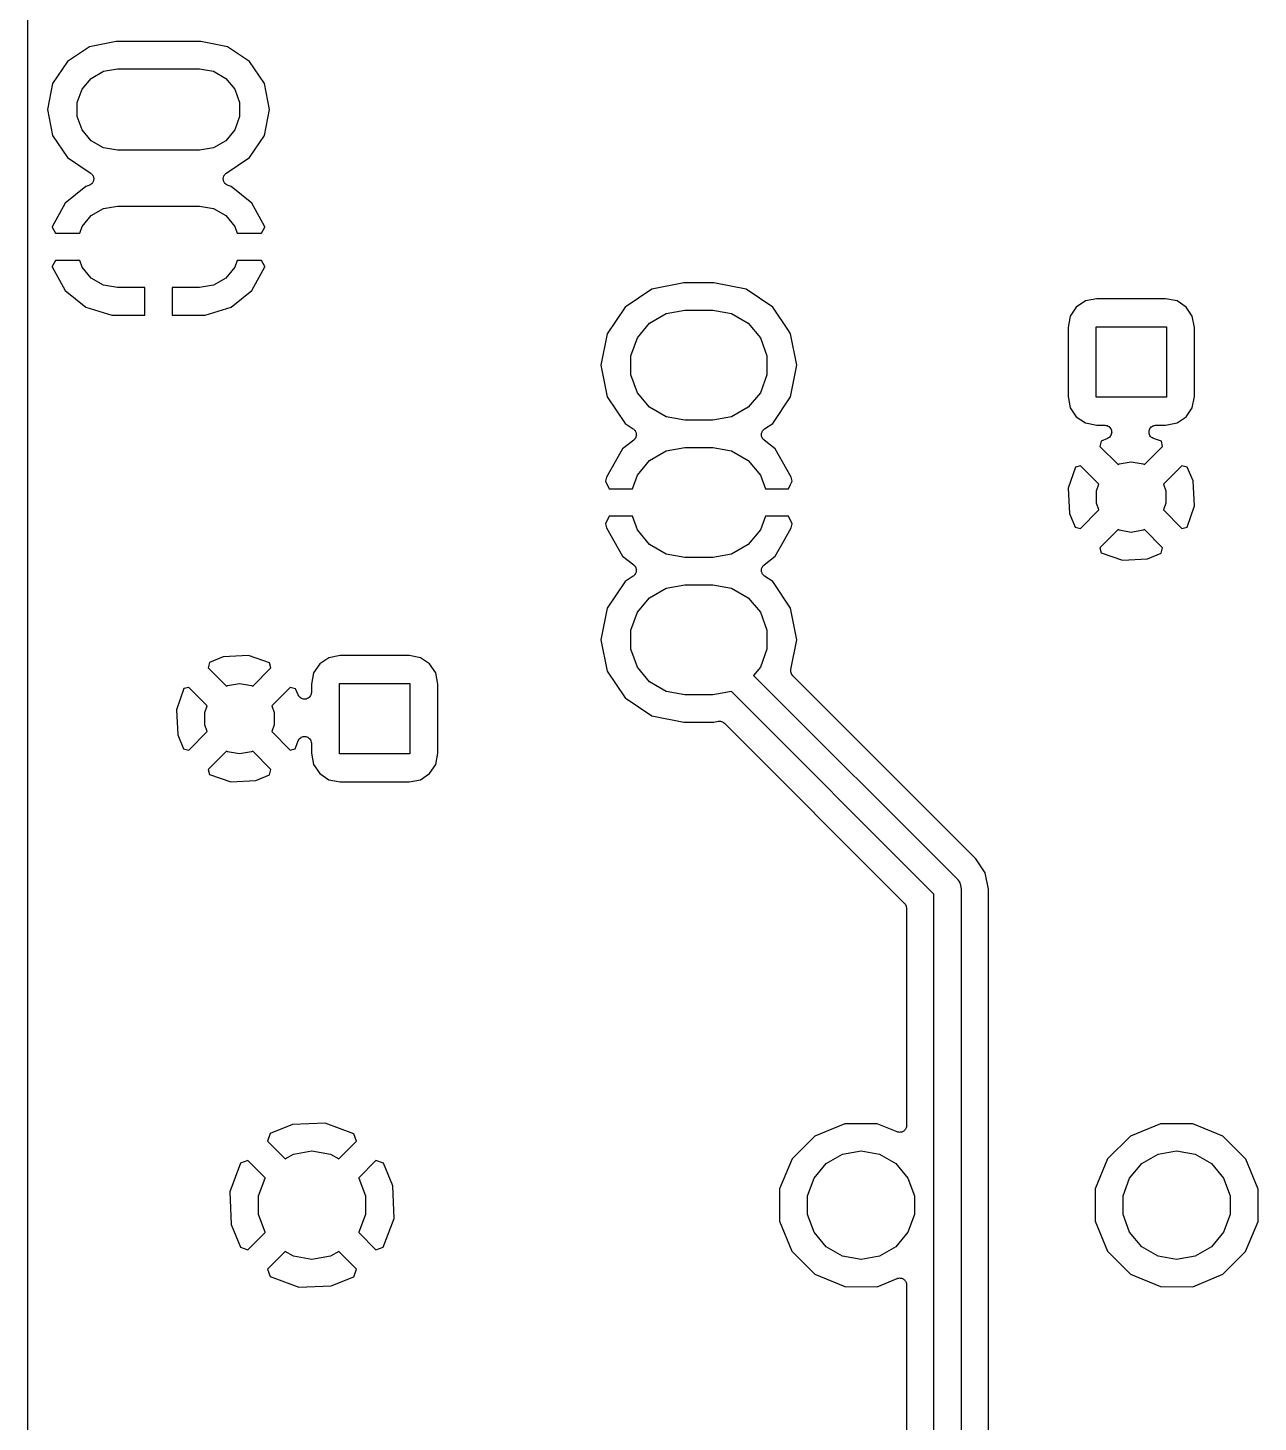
# Model space of a CAD drawing. Extents: x 150.6 to 199.4, y -149.4 to -50.6.
# Drawn here: x 150.58 to 173.35, y -99.01 to -73.22 of the extents above; entities that cross this region are included whole.
import ezdxf

# ---------------------------------------------------------------- set-up
doc = ezdxf.new("R2010")
doc.units = 0
doc.header["$MEASUREMENT"] = 0
doc.layers.add('BLACK', color=7, linetype='CONTINUOUS')

msp = doc.modelspace()

# ---------------------------------------------------------------- linework, layer by layer
at = {"layer": 'Black'}
for p, q in [((150.583, -146.296), (150.583, -53.7032)), ((152.216, -73.4689), (151.722, -73.5672)), ((153.784, -73.4689), (152.216, -73.4689)), ((154.278, -73.5672), (153.784, -73.4689)), ((151.722, -73.5672), (151.314, -73.84)), ((154.686, -73.84), (154.278, -73.5672)), ((151.314, -73.84), (151.041, -74.2483)), ((151.756, -74.1531), (151.982, -74.0223)), ((151.982, -74.0223), (152.24, -73.9769)), ((152.24, -73.9769), (153.76, -73.9769)), ((153.76, -73.9769), (154.018, -74.0223)), ((154.018, -74.0223), (154.244, -74.1531)), ((154.959, -74.2483), (154.686, -73.84)), ((151.041, -74.2483), (150.945, -74.73)), ((151.588, -74.3534), (151.756, -74.1531)), ((154.244, -74.1531), (154.412, -74.3534)), ((155.055, -74.73), (154.959, -74.2483)), ((151.498, -74.5992), (151.588, -74.3534)), ((154.412, -74.3534), (154.502, -74.5992)), ((150.945, -74.73), (151.041, -75.2117)), ((151.498, -74.8608), (151.498, -74.5992)), ((154.502, -74.5992), (154.502, -74.8608)), ((154.959, -75.2117), (155.055, -74.73)), ((151.588, -75.1066), (151.498, -74.8608)), ((154.502, -74.8608), (154.412, -75.1066)), ((151.041, -75.2117), (151.314, -75.62)), ((151.756, -75.3069), (151.588, -75.1066)), ((151.982, -75.4377), (151.756, -75.3069)), ((154.244, -75.3069), (154.018, -75.4377)), ((154.412, -75.1066), (154.244, -75.3069)), ((154.686, -75.62), (154.959, -75.2117)), ((152.24, -75.4831), (151.982, -75.4377)), ((153.76, -75.4831), (152.24, -75.4831)), ((154.018, -75.4377), (153.76, -75.4831)), ((151.314, -75.62), (151.737, -75.9028)), ((154.263, -75.9028), (154.686, -75.62)), ((151.737, -75.9028), (151.741, -75.9044)), ((151.741, -75.9044), (151.751, -75.9134)), ((151.751, -75.9134), (151.763, -75.9209)), ((151.763, -75.9209), (151.768, -75.9278)), ((151.768, -75.9278), (151.774, -75.9335)), ((151.775, -76.0894), (151.771, -76.0967)), ((151.774, -75.9335), (151.781, -75.9454)), ((151.781, -76.0832), (151.775, -76.0894)), ((151.781, -75.9454), (151.789, -75.9564)), ((151.787, -76.0707), (151.781, -76.0832)), ((151.794, -76.059), (151.787, -76.0707)), ((151.789, -75.9564), (151.791, -75.9646)), ((151.791, -75.9646), (151.796, -75.9722)), ((151.795, -76.0506), (151.794, -76.059)), ((151.799, -76.0427), (151.795, -76.0506)), ((151.796, -75.9722), (151.798, -75.9856)), ((151.798, -75.9856), (151.801, -75.9987)), ((151.8, -76.0291), (151.799, -76.0427)), ((151.802, -76.0158), (151.8, -76.0291)), ((151.801, -75.9987), (151.801, -76.0073)), ((151.801, -76.0073), (151.802, -76.0158)), ((154.198, -76.0158), (154.199, -76.0073)), ((154.2, -76.0291), (154.198, -76.0158)), ((154.199, -75.9987), (154.202, -75.9856)), ((154.199, -76.0073), (154.199, -75.9987)), ((154.201, -76.0427), (154.2, -76.0291)), ((154.205, -76.0506), (154.201, -76.0427)), ((154.202, -75.9856), (154.204, -75.9722)), ((154.204, -75.9722), (154.209, -75.9646)), ((154.206, -76.059), (154.205, -76.0506)), ((154.213, -76.0707), (154.206, -76.059)), ((154.209, -75.9646), (154.211, -75.9564)), ((154.211, -75.9564), (154.219, -75.9454)), ((154.219, -76.0832), (154.213, -76.0707)), ((154.219, -75.9454), (154.226, -75.9335)), ((154.225, -76.0894), (154.219, -76.0832)), ((154.229, -76.0967), (154.225, -76.0894)), ((154.226, -75.9335), (154.232, -75.9278)), ((154.232, -75.9278), (154.237, -75.9209)), ((154.237, -75.9209), (154.249, -75.9134)), ((154.249, -75.9134), (154.259, -75.9044)), ((154.259, -75.9044), (154.263, -75.9028)), ((151.657, -76.1508), (151.274, -76.4611)), ((151.711, -76.1348), (151.657, -76.1508)), ((151.724, -76.1287), (151.711, -76.1348)), ((151.736, -76.1244), (151.724, -76.1287)), ((151.743, -76.119), (151.736, -76.1244)), ((151.751, -76.1151), (151.743, -76.119)), ((151.76, -76.1053), (151.751, -76.1151)), ((151.771, -76.0967), (151.76, -76.1053)), ((154.24, -76.1053), (154.229, -76.0967)), ((154.249, -76.1151), (154.24, -76.1053)), ((154.257, -76.119), (154.249, -76.1151)), ((154.264, -76.1244), (154.257, -76.119)), ((154.276, -76.1287), (154.264, -76.1244)), ((154.289, -76.1348), (154.276, -76.1287)), ((154.343, -76.1508), (154.289, -76.1348)), ((154.726, -76.4611), (154.343, -76.1508)), ((151.274, -76.4611), (151.035, -76.8998)), ((151.756, -76.6931), (151.982, -76.5623)), ((151.982, -76.5623), (152.24, -76.5169)), ((152.24, -76.5169), (153.76, -76.5169)), ((153.76, -76.5169), (154.018, -76.5623)), ((154.018, -76.5623), (154.244, -76.6931)), ((154.965, -76.8998), (154.726, -76.4611)), ((151.588, -76.8934), (151.756, -76.6931)), ((154.244, -76.6931), (154.412, -76.8934)), ((151.035, -76.8998), (151.034, -76.9065)), ((151.034, -76.9065), (151.097, -77.016)), ((151.097, -77.016), (151.543, -77.016)), ((151.543, -77.016), (151.588, -76.8934)), ((154.412, -76.8934), (154.457, -77.016)), ((154.457, -77.016), (154.903, -77.016)), ((154.903, -77.016), (154.966, -76.9065)), ((154.966, -76.9065), (154.965, -76.8998)), ((151.097, -77.524), (151.034, -77.6335)), ((151.034, -77.6335), (151.035, -77.6402)), ((151.035, -77.6402), (151.274, -78.0789)), ((151.543, -77.524), (151.097, -77.524)), ((151.588, -77.6466), (151.543, -77.524)), ((154.457, -77.524), (154.412, -77.6466)), ((154.903, -77.524), (154.457, -77.524)), ((154.726, -78.0789), (154.965, -77.6402)), ((154.966, -77.6335), (154.903, -77.524)), ((154.965, -77.6402), (154.966, -77.6335)), ((151.756, -77.8469), (151.588, -77.6466)), ((151.982, -77.9777), (151.756, -77.8469)), ((154.244, -77.8469), (154.018, -77.9777)), ((154.412, -77.6466), (154.244, -77.8469)), ((151.274, -78.0789), (151.657, -78.3892)), ((152.24, -78.0231), (151.982, -77.9777)), ((152.746, -78.0231), (152.24, -78.0231)), ((152.746, -78.5311), (152.746, -78.0231)), ((153.76, -78.0231), (153.254, -78.0231)), ((153.254, -78.0231), (153.254, -78.5311)), ((154.018, -77.9777), (153.76, -78.0231)), ((154.343, -78.3892), (154.726, -78.0789)), ((162.126, -78.0543), (161.633, -78.3841)), ((162.721, -77.936), (162.126, -78.0543)), ((163.279, -77.936), (162.721, -77.936)), ((163.874, -78.0543), (163.279, -77.936)), ((164.367, -78.3841), (163.874, -78.0543)), ((151.657, -78.3892), (152.137, -78.5311)), ((153.863, -78.5311), (154.343, -78.3892)), ((161.633, -78.3841), (161.303, -78.8777)), ((164.659, -78.8206), (164.367, -78.3841)), ((169.984, -78.3838), (169.871, -78.5518)), ((170.152, -78.2715), (169.984, -78.3838)), ((170.363, -78.2296), (170.152, -78.2715)), ((171.637, -78.2296), (170.363, -78.2296)), ((171.848, -78.2715), (171.637, -78.2296)), ((172.016, -78.3838), (171.848, -78.2715)), ((172.129, -78.5518), (172.016, -78.3838)), ((152.137, -78.5311), (152.746, -78.5311)), ((153.254, -78.5311), (153.863, -78.5311)), ((162.088, -78.6817), (162.394, -78.5053)), ((162.394, -78.5053), (162.741, -78.444)), ((162.741, -78.444), (163.259, -78.444)), ((163.259, -78.444), (163.606, -78.5053)), ((163.606, -78.5053), (163.912, -78.6817)), ((169.871, -78.5518), (169.83, -78.7625)), ((172.17, -78.7625), (172.129, -78.5518)), ((161.303, -78.8777), (161.187, -79.46)), ((161.861, -78.952), (162.088, -78.6817)), ((163.912, -78.6817), (164.139, -78.952)), ((164.697, -78.8777), (164.659, -78.8206)), ((164.659, -78.8206), (164.659, -78.8206)), ((164.813, -79.46), (164.697, -78.8777)), ((169.83, -78.7625), (169.83, -80.0375)), ((170.35, -80.05), (170.35, -78.75)), ((170.35, -78.75), (171.65, -78.75)), ((171.65, -78.75), (171.65, -80.05)), ((172.17, -80.0375), (172.17, -78.7625)), ((161.741, -79.2836), (161.861, -78.952)), ((164.139, -78.952), (164.259, -79.2836)), ((161.741, -79.6364), (161.741, -79.2836)), ((164.259, -79.2836), (164.259, -79.6364)), ((161.187, -79.46), (161.303, -80.0423)), ((161.861, -79.968), (161.741, -79.6364)), ((164.259, -79.6364), (164.139, -79.968)), ((164.697, -80.0423), (164.813, -79.46)), ((161.303, -80.0423), (161.633, -80.5359)), ((162.088, -80.2383), (161.861, -79.968)), ((164.139, -79.968), (163.912, -80.2383)), ((164.367, -80.5359), (164.697, -80.0423)), ((169.83, -80.0375), (169.871, -80.2482)), ((171.65, -80.05), (170.35, -80.05)), ((172.129, -80.2482), (172.17, -80.0375)), ((162.394, -80.4147), (162.088, -80.2383)), ((162.741, -80.476), (162.394, -80.4147)), ((163.259, -80.476), (162.741, -80.476)), ((163.606, -80.4147), (163.259, -80.476)), ((163.912, -80.2383), (163.606, -80.4147)), ((169.871, -80.2482), (169.984, -80.4162)), ((169.984, -80.4162), (170.152, -80.5285)), ((171.848, -80.5285), (172.016, -80.4162)), ((172.016, -80.4162), (172.129, -80.2482)), ((161.633, -80.5359), (161.786, -80.6385)), ((161.786, -80.6385), (161.793, -80.6447)), ((161.793, -80.6447), (161.801, -80.6495)), ((161.801, -80.6495), (161.809, -80.6598)), ((161.809, -80.6598), (161.818, -80.669)), ((161.818, -80.669), (161.822, -80.677)), ((161.822, -80.677), (161.828, -80.6841)), ((161.828, -80.6841), (161.832, -80.6967)), ((161.832, -80.6967), (161.838, -80.7085)), ((161.838, -80.7085), (161.839, -80.7175)), ((161.839, -80.7175), (161.841, -80.7261)), ((161.841, -80.7261), (161.841, -80.7392)), ((164.159, -80.7261), (164.161, -80.7175)), ((164.159, -80.7392), (164.159, -80.7261)), ((164.161, -80.7175), (164.162, -80.7085)), ((164.162, -80.7085), (164.168, -80.6967)), ((164.168, -80.6967), (164.172, -80.6841)), ((164.172, -80.6841), (164.178, -80.677)), ((164.178, -80.677), (164.182, -80.669)), ((164.182, -80.669), (164.191, -80.6598)), ((164.191, -80.6598), (164.199, -80.6495)), ((164.199, -80.6495), (164.207, -80.6447)), ((164.207, -80.6447), (164.214, -80.6385)), ((164.214, -80.6385), (164.367, -80.5359)), ((170.152, -80.5285), (170.363, -80.5704)), ((170.363, -80.5704), (170.512, -80.5704)), ((170.512, -80.5704), (170.531, -80.5738)), ((170.531, -80.5738), (170.551, -80.5763)), ((170.551, -80.5763), (170.553, -80.5776)), ((170.553, -80.5776), (170.556, -80.5781)), ((170.556, -80.5781), (170.573, -80.5878)), ((170.573, -80.5878), (170.59, -80.5967)), ((170.59, -80.5967), (170.592, -80.5987)), ((170.592, -80.5987), (170.594, -80.6002)), ((170.594, -80.6002), (170.606, -80.615)), ((170.606, -80.615), (170.619, -80.6292)), ((170.619, -80.6292), (170.621, -80.6318)), ((170.621, -80.6318), (170.622, -80.6339)), ((170.622, -80.6339), (170.629, -80.6521)), ((170.629, -80.6521), (170.636, -80.67)), ((170.637, -80.7195), (170.631, -80.7377)), ((170.636, -80.67), (170.636, -80.6727)), ((170.636, -80.6727), (170.637, -80.6754)), ((170.637, -80.6754), (170.637, -80.6947)), ((170.637, -80.6947), (170.638, -80.714)), ((170.638, -80.714), (170.637, -80.7167)), ((170.637, -80.7167), (170.637, -80.7195)), ((171.329, -80.6754), (171.336, -80.6555)), ((171.329, -80.6763), (171.329, -80.6754)), ((171.329, -80.6772), (171.329, -80.6763)), ((171.329, -80.6983), (171.329, -80.6772)), ((171.329, -80.7195), (171.329, -80.6983)), ((171.329, -80.7204), (171.329, -80.7195)), ((171.329, -80.7213), (171.329, -80.7204)), ((171.337, -80.7411), (171.329, -80.7213)), ((171.336, -80.6555), (171.343, -80.6355)), ((171.343, -80.6355), (171.344, -80.6348)), ((171.344, -80.6339), (171.358, -80.6177)), ((171.344, -80.6348), (171.344, -80.6339)), ((171.358, -80.6177), (171.371, -80.6013)), ((171.371, -80.6013), (171.372, -80.6009)), ((171.372, -80.6002), (171.391, -80.5896)), ((171.372, -80.6009), (171.372, -80.6002)), ((171.391, -80.5896), (171.409, -80.5787)), ((171.409, -80.5787), (171.41, -80.5786)), ((171.41, -80.5786), (171.411, -80.5781)), ((171.411, -80.5781), (171.432, -80.5744)), ((171.432, -80.5744), (171.452, -80.5705)), ((171.452, -80.5705), (171.453, -80.5706)), ((171.453, -80.5706), (171.454, -80.5704)), ((171.454, -80.5704), (171.637, -80.5704)), ((171.637, -80.5704), (171.848, -80.5285)), ((161.794, -80.8439), (161.587, -81.0066)), ((161.8, -80.8372), (161.794, -80.8439)), ((161.808, -80.8319), (161.8, -80.8372)), ((161.815, -80.8209), (161.808, -80.8319)), ((161.824, -80.8111), (161.815, -80.8209)), ((161.827, -80.8027), (161.824, -80.8111)), ((161.832, -80.7952), (161.827, -80.8027)), ((161.835, -80.7824), (161.832, -80.7952)), ((161.84, -80.7701), (161.835, -80.7824)), ((161.843, -80.7524), (161.84, -80.7611)), ((161.84, -80.7611), (161.84, -80.7701)), ((161.841, -80.7392), (161.843, -80.7524)), ((162.394, -81.0453), (162.741, -80.984)), ((162.741, -80.984), (163.259, -80.984)), ((163.259, -80.984), (163.606, -81.0453)), ((164.157, -80.7524), (164.159, -80.7392)), ((164.16, -80.7611), (164.157, -80.7524)), ((164.16, -80.7701), (164.16, -80.7611)), ((164.165, -80.7824), (164.16, -80.7701)), ((164.168, -80.7952), (164.165, -80.7824)), ((164.173, -80.8027), (164.168, -80.7952)), ((164.176, -80.8111), (164.173, -80.8027)), ((164.185, -80.8209), (164.176, -80.8111)), ((164.192, -80.8319), (164.185, -80.8209)), ((164.2, -80.8372), (164.192, -80.8319)), ((164.206, -80.8439), (164.2, -80.8372)), ((164.413, -81.0066), (164.206, -80.8439)), ((170.445, -80.863), (170.421, -80.9616)), ((170.421, -80.9616), (170.757, -81.2981)), ((170.561, -80.8148), (170.445, -80.863)), ((170.577, -80.8044), (170.561, -80.8148)), ((170.594, -80.7947), (170.577, -80.8044)), ((170.596, -80.7926), (170.594, -80.7947)), ((170.598, -80.7911), (170.596, -80.7926)), ((170.61, -80.7757), (170.598, -80.7911)), ((170.622, -80.7609), (170.61, -80.7757)), ((170.623, -80.7583), (170.622, -80.7609)), ((170.625, -80.7561), (170.623, -80.7583)), ((170.631, -80.7377), (170.625, -80.7561)), ((171.243, -81.2981), (171.579, -80.9616)), ((171.344, -80.7609), (171.337, -80.7411)), ((171.345, -80.7616), (171.344, -80.7609)), ((171.345, -80.7625), (171.345, -80.7616)), ((171.359, -80.7785), (171.345, -80.7625)), ((171.372, -80.7947), (171.359, -80.7785)), ((171.373, -80.7952), (171.372, -80.7947)), ((171.374, -80.7959), (171.373, -80.7952)), ((171.392, -80.8062), (171.374, -80.7959)), ((171.411, -80.8168), (171.392, -80.8062)), ((171.412, -80.8169), (171.411, -80.8168)), ((171.412, -80.8174), (171.412, -80.8169)), ((171.557, -80.8676), (171.412, -80.8174)), ((171.579, -80.9616), (171.557, -80.8676)), ((161.587, -81.0066), (161.291, -81.5326)), ((161.861, -81.492), (162.088, -81.2217)), ((162.088, -81.2217), (162.394, -81.0453)), ((163.606, -81.0453), (163.912, -81.2217)), ((163.912, -81.2217), (164.139, -81.492)), ((164.709, -81.5326), (164.413, -81.0066)), ((170.777, -81.2869), (171, -81.2475)), ((171, -81.2475), (171.223, -81.2869)), ((161.769, -81.746), (161.861, -81.492)), ((164.139, -81.492), (164.231, -81.746)), ((169.968, -81.3435), (169.831, -81.737)), ((170.062, -81.3208), (169.968, -81.3435)), ((170.403, -81.662), (170.062, -81.3208)), ((170.757, -81.2981), (170.777, -81.2869)), ((171.223, -81.2869), (171.243, -81.2981)), ((171.938, -81.3208), (171.597, -81.662)), ((172.037, -81.3446), (171.938, -81.3208)), ((172.143, -81.5993), (172.037, -81.3446)), ((161.291, -81.5326), (161.274, -81.6038)), ((161.274, -81.6038), (161.34, -81.746)), ((161.34, -81.746), (161.769, -81.746)), ((164.231, -81.746), (164.66, -81.746)), ((164.66, -81.746), (164.697, -81.6655)), ((164.697, -81.6655), (164.726, -81.6038)), ((164.697, -81.6655), (164.697, -81.6655)), ((164.726, -81.6038), (164.709, -81.5326)), ((169.831, -81.737), (169.857, -82.2007)), ((170.357, -81.7867), (170.403, -81.662)), ((171.597, -81.662), (171.643, -81.7867)), ((172.169, -82.063), (172.143, -81.5993)), ((170.357, -82.0133), (170.357, -81.7867)), ((170.403, -82.138), (170.357, -82.0133)), ((171.643, -82.0133), (171.597, -82.138)), ((171.643, -81.7867), (171.643, -82.0133)), ((161.34, -82.254), (161.274, -82.3962)), ((161.769, -82.254), (161.34, -82.254)), ((161.861, -82.508), (161.769, -82.254)), ((164.231, -82.254), (164.139, -82.508)), ((164.66, -82.254), (164.231, -82.254)), ((164.726, -82.3962), (164.66, -82.254)), ((169.857, -82.2007), (169.963, -82.4554)), ((170.062, -82.4792), (170.403, -82.138)), ((171.597, -82.138), (171.938, -82.4792)), ((172.032, -82.4565), (172.169, -82.063)), ((161.274, -82.3962), (161.291, -82.4674)), ((161.291, -82.4674), (161.587, -82.9934)), ((162.088, -82.7783), (161.861, -82.508)), ((164.139, -82.508), (163.912, -82.7783)), ((164.557, -82.7368), (164.709, -82.4674)), ((164.709, -82.4674), (164.726, -82.3962)), ((169.963, -82.4554), (170.062, -82.4792)), ((170.757, -82.5019), (170.421, -82.8384)), ((170.777, -82.5131), (170.757, -82.5019)), ((171, -82.5525), (170.777, -82.5131)), ((171.223, -82.5131), (171, -82.5525)), ((171.243, -82.5019), (171.223, -82.5131)), ((171.579, -82.8384), (171.243, -82.5019)), ((171.938, -82.4792), (172.032, -82.4565)), ((162.394, -82.9547), (162.088, -82.7783)), ((163.912, -82.7783), (163.606, -82.9547)), ((164.413, -82.9934), (164.557, -82.7368)), ((161.587, -82.9934), (161.794, -83.1561)), ((162.741, -83.016), (162.394, -82.9547)), ((163.259, -83.016), (162.741, -83.016)), ((163.606, -82.9547), (163.259, -83.016)), ((164.206, -83.1561), (164.413, -82.9934)), ((170.421, -82.8384), (170.443, -82.9324)), ((170.443, -82.9324), (170.837, -83.0694)), ((170.837, -83.0694), (171.301, -83.0425)), ((171.301, -83.0425), (171.555, -82.937)), ((171.555, -82.937), (171.579, -82.8384)), ((161.794, -83.1561), (161.8, -83.1628)), ((161.8, -83.1628), (161.808, -83.1681)), ((161.808, -83.1681), (161.815, -83.1791)), ((161.815, -83.1791), (161.824, -83.1889)), ((161.828, -83.3159), (161.822, -83.323)), ((161.824, -83.1889), (161.827, -83.1973)), ((161.827, -83.1973), (161.832, -83.2048)), ((161.832, -83.3033), (161.828, -83.3159)), ((161.832, -83.2048), (161.835, -83.2176)), ((161.838, -83.2915), (161.832, -83.3033)), ((161.835, -83.2176), (161.84, -83.2299)), ((161.839, -83.2825), (161.838, -83.2915)), ((161.841, -83.2739), (161.839, -83.2825)), ((161.84, -83.2299), (161.84, -83.2389)), ((161.84, -83.2389), (161.843, -83.2476)), ((161.843, -83.2476), (161.841, -83.2608)), ((161.841, -83.2608), (161.841, -83.2739)), ((164.157, -83.2476), (164.16, -83.2389)), ((164.159, -83.2608), (164.157, -83.2476)), ((164.159, -83.2739), (164.159, -83.2608)), ((164.161, -83.2825), (164.159, -83.2739)), ((164.16, -83.2299), (164.165, -83.2176)), ((164.16, -83.2389), (164.16, -83.2299)), ((164.162, -83.2915), (164.161, -83.2825)), ((164.168, -83.3033), (164.162, -83.2915)), ((164.165, -83.2176), (164.168, -83.2048)), ((164.168, -83.2048), (164.173, -83.1973)), ((164.172, -83.3159), (164.168, -83.3033)), ((164.178, -83.323), (164.172, -83.3159)), ((164.173, -83.1973), (164.176, -83.1889)), ((164.176, -83.1889), (164.185, -83.1791)), ((164.185, -83.1791), (164.192, -83.1681)), ((164.192, -83.1681), (164.2, -83.1628)), ((164.2, -83.1628), (164.206, -83.1561)), ((161.633, -83.4641), (161.303, -83.9577)), ((161.786, -83.3615), (161.633, -83.4641)), ((161.793, -83.3553), (161.786, -83.3615)), ((161.801, -83.3505), (161.793, -83.3553)), ((161.809, -83.3402), (161.801, -83.3505)), ((161.818, -83.331), (161.809, -83.3402)), ((161.822, -83.323), (161.818, -83.331)), ((162.394, -83.5853), (162.741, -83.524)), ((162.741, -83.524), (163.259, -83.524)), ((163.259, -83.524), (163.606, -83.5853)), ((164.182, -83.331), (164.178, -83.323)), ((164.191, -83.3402), (164.182, -83.331)), ((164.199, -83.3505), (164.191, -83.3402)), ((164.207, -83.3553), (164.199, -83.3505)), ((164.214, -83.3615), (164.207, -83.3553)), ((164.367, -83.4641), (164.214, -83.3615)), ((164.697, -83.9577), (164.367, -83.4641)), ((161.861, -84.032), (162.088, -83.7617)), ((162.088, -83.7617), (162.394, -83.5853)), ((163.606, -83.5853), (163.912, -83.7617)), ((163.912, -83.7617), (164.139, -84.032)), ((161.303, -83.9577), (161.187, -84.54)), ((161.741, -84.3636), (161.861, -84.032)), ((164.139, -84.032), (164.259, -84.3636)), ((164.813, -84.54), (164.697, -83.9577)), ((161.187, -84.54), (161.303, -85.1223)), ((161.741, -84.7164), (161.741, -84.3636)), ((164.259, -84.3636), (164.259, -84.7164)), ((164.703, -85.0914), (164.813, -84.54)), ((154.199, -84.8575), (153.945, -84.963)), ((154.663, -84.8306), (154.199, -84.8575)), ((155.057, -84.9676), (154.663, -84.8306)), ((156.363, -84.8296), (156.152, -84.8715)), ((157.637, -84.8296), (156.363, -84.8296)), ((157.848, -84.8715), (157.637, -84.8296)), ((161.861, -85.048), (161.741, -84.7164)), ((164.259, -84.7164), (164.139, -85.048)), ((153.945, -84.963), (153.921, -85.0616)), ((153.921, -85.0616), (154.257, -85.3981)), ((154.743, -85.3981), (155.079, -85.0616)), ((155.079, -85.0616), (155.057, -84.9676)), ((155.984, -84.9838), (155.871, -85.1518)), ((156.152, -84.8715), (155.984, -84.9838)), ((158.016, -84.9838), (157.848, -84.8715)), ((158.129, -85.1518), (158.016, -84.9838)), ((162.088, -85.3183), (161.861, -85.048)), ((164.139, -85.048), (164.012, -85.1987)), ((164.701, -85.1272), (164.703, -85.1093)), ((164.703, -85.1093), (164.703, -85.0914)), ((154.277, -85.3869), (154.5, -85.3475)), ((154.5, -85.3475), (154.723, -85.3869)), ((155.871, -85.1518), (155.83, -85.3625)), ((155.83, -85.3625), (155.83, -85.5124)), ((156.35, -86.65), (156.35, -85.35)), ((156.35, -85.35), (157.65, -85.35)), ((157.65, -85.35), (157.65, -86.65)), ((158.17, -85.3625), (158.129, -85.1518)), ((158.17, -86.6375), (158.17, -85.3625)), ((161.303, -85.1223), (161.633, -85.6159)), ((162.394, -85.4947), (162.088, -85.3183)), ((164.012, -85.1987), (167.777, -88.9632)), ((164.702, -85.1313), (164.701, -85.1272)), ((164.702, -85.1355), (164.702, -85.1313)), ((164.708, -85.1525), (164.702, -85.1355)), ((164.713, -85.1698), (164.708, -85.1525)), ((164.715, -85.1732), (164.713, -85.1698)), ((164.716, -85.1772), (164.715, -85.1732)), ((164.728, -85.1912), (164.716, -85.1772)), ((164.738, -85.2059), (164.728, -85.1912)), ((168.127, -88.5952), (164.738, -85.2059)), ((153.468, -85.4435), (153.331, -85.837)), ((153.562, -85.4208), (153.468, -85.4435)), ((153.903, -85.762), (153.562, -85.4208)), ((154.257, -85.3981), (154.277, -85.3869)), ((154.723, -85.3869), (154.743, -85.3981)), ((155.438, -85.4208), (155.097, -85.762)), ((155.537, -85.4446), (155.438, -85.4208)), ((155.585, -85.561), (155.537, -85.4446)), ((155.596, -85.5773), (155.585, -85.561)), ((155.605, -85.594), (155.596, -85.5773)), ((155.607, -85.5958), (155.605, -85.594)), ((155.609, -85.5982), (155.607, -85.5958)), ((155.624, -85.6099), (155.609, -85.5982)), ((155.639, -85.6224), (155.624, -85.6099)), ((155.642, -85.6233), (155.639, -85.6224)), ((155.644, -85.625), (155.642, -85.6233)), ((155.662, -85.6308), (155.644, -85.625)), ((155.681, -85.6375), (155.662, -85.6308)), ((155.683, -85.6375), (155.681, -85.6375)), ((155.686, -85.6383), (155.683, -85.6375)), ((155.705, -85.6375), (155.686, -85.6383)), ((155.725, -85.6375), (155.705, -85.6375)), ((155.727, -85.6365), (155.725, -85.6375)), ((155.73, -85.6364), (155.727, -85.6365)), ((155.748, -85.629), (155.73, -85.6364)), ((155.766, -85.6224), (155.748, -85.629)), ((155.768, -85.6206), (155.766, -85.6224)), ((155.771, -85.6195), (155.768, -85.6206)), ((155.785, -85.6064), (155.771, -85.6195)), ((155.8, -85.594), (155.785, -85.6064)), ((155.801, -85.5916), (155.8, -85.594)), ((155.803, -85.5897), (155.801, -85.5916)), ((155.812, -85.5726), (155.803, -85.5897)), ((155.822, -85.5558), (155.812, -85.5726)), ((155.824, -85.5506), (155.822, -85.5531)), ((155.822, -85.5531), (155.822, -85.5558)), ((155.826, -85.5314), (155.824, -85.5506)), ((155.83, -85.5124), (155.826, -85.5314)), ((161.633, -85.6159), (162.126, -85.9457)), ((162.741, -85.556), (162.394, -85.4947)), ((163.259, -85.556), (162.741, -85.556)), ((163.602, -85.4955), (163.259, -85.556)), ((167.35, -89.2436), (163.602, -85.4955)), ((153.331, -85.837), (153.357, -86.3007)), ((153.857, -85.8867), (153.903, -85.762)), ((153.857, -86.1133), (153.857, -85.8867)), ((155.097, -85.762), (155.143, -85.8867)), ((155.143, -85.8867), (155.143, -86.1133)), ((153.903, -86.238), (153.857, -86.1133)), ((155.143, -86.1133), (155.097, -86.238)), ((162.126, -85.9457), (162.721, -86.064)), ((162.721, -86.064), (163.279, -86.064)), ((163.279, -86.064), (163.357, -86.0485)), ((163.357, -86.0485), (163.375, -86.0481)), ((163.375, -86.0481), (163.393, -86.0465)), ((163.393, -86.0465), (163.397, -86.0476)), ((163.397, -86.0476), (163.401, -86.0475)), ((163.401, -86.0475), (163.418, -86.0533)), ((163.418, -86.0533), (163.435, -86.058)), ((163.435, -86.058), (163.439, -86.0604)), ((163.439, -86.0604), (163.443, -86.0617)), ((163.443, -86.0617), (163.457, -86.073)), ((163.457, -86.073), (163.471, -86.0833)), ((163.471, -86.0833), (166.805, -89.4168)), ((153.357, -86.3007), (153.463, -86.5554)), ((153.562, -86.5792), (153.903, -86.238)), ((155.097, -86.238), (155.438, -86.5792)), ((155.583, -86.4107), (155.594, -86.3923)), ((155.583, -86.4116), (155.583, -86.4107)), ((155.594, -86.3923), (155.604, -86.3739)), ((155.604, -86.3739), (155.605, -86.3733)), ((155.605, -86.3725), (155.621, -86.3589)), ((155.605, -86.3733), (155.605, -86.3725)), ((155.621, -86.3589), (155.638, -86.345)), ((155.638, -86.3447), (155.639, -86.3441)), ((155.638, -86.345), (155.638, -86.3447)), ((155.639, -86.3441), (155.659, -86.3369)), ((155.659, -86.3369), (155.679, -86.3294)), ((155.679, -86.3294), (155.68, -86.3293)), ((155.68, -86.3293), (155.681, -86.329)), ((155.681, -86.329), (155.702, -86.329)), ((155.702, -86.329), (155.723, -86.3287)), ((155.723, -86.3287), (155.724, -86.329)), ((155.724, -86.329), (155.725, -86.329)), ((155.725, -86.329), (155.745, -86.3363)), ((155.745, -86.3363), (155.764, -86.3432)), ((155.764, -86.3432), (155.765, -86.3438)), ((155.765, -86.3438), (155.766, -86.3441)), ((155.766, -86.3441), (155.782, -86.3577)), ((155.782, -86.3577), (155.799, -86.3711)), ((155.799, -86.3711), (155.799, -86.3719)), ((155.799, -86.3719), (155.8, -86.3725)), ((155.8, -86.3725), (155.81, -86.3908)), ((155.81, -86.3908), (155.821, -86.409)), ((155.821, -86.409), (155.821, -86.4099)), ((155.821, -86.4099), (155.822, -86.4107)), ((155.822, -86.4107), (155.826, -86.4315)), ((153.463, -86.5554), (153.562, -86.5792)), ((154.257, -86.6019), (153.921, -86.9384)), ((154.277, -86.6131), (154.257, -86.6019)), ((154.5, -86.6525), (154.277, -86.6131)), ((154.723, -86.6131), (154.5, -86.6525)), ((154.743, -86.6019), (154.723, -86.6131)), ((155.079, -86.9384), (154.743, -86.6019)), ((155.438, -86.5792), (155.532, -86.5565)), ((155.532, -86.5565), (155.583, -86.4124)), ((155.583, -86.4124), (155.583, -86.4116)), ((155.826, -86.4315), (155.83, -86.4523)), ((155.83, -86.4523), (155.829, -86.4532)), ((155.829, -86.4532), (155.83, -86.4541)), ((155.83, -86.4541), (155.83, -86.6375)), ((155.83, -86.6375), (155.871, -86.8482)), ((157.65, -86.65), (156.35, -86.65)), ((158.129, -86.8482), (158.17, -86.6375)), ((155.871, -86.8482), (155.984, -87.0162)), ((158.016, -87.0162), (158.129, -86.8482)), ((153.921, -86.9384), (153.943, -87.0324)), ((153.943, -87.0324), (154.337, -87.1694)), ((154.337, -87.1694), (154.801, -87.1425)), ((154.801, -87.1425), (155.055, -87.037)), ((155.055, -87.037), (155.079, -86.9384)), ((155.984, -87.0162), (156.152, -87.1285)), ((156.152, -87.1285), (156.363, -87.1704)), ((156.363, -87.1704), (157.637, -87.1704)), ((157.637, -87.1704), (157.848, -87.1285)), ((157.848, -87.1285), (158.016, -87.0162)), ((168.298, -88.8509), (168.127, -88.5952)), ((167.777, -88.9632), (167.783, -88.9722)), ((167.783, -88.9722), (167.792, -88.9793)), ((167.792, -88.9793), (167.808, -89.0076)), ((168.358, -89.1525), (168.298, -88.8509)), ((167.35, -126.6), (167.35, -89.2436)), ((167.808, -89.0076), (167.827, -89.0343)), ((167.827, -89.0343), (167.829, -89.045)), ((167.829, -89.045), (167.835, -89.0545)), ((167.835, -89.0545), (167.841, -89.0867)), ((167.841, -89.0867), (167.849, -89.1182)), ((167.849, -89.1182), (167.848, -89.1292)), ((167.848, -89.1292), (167.85, -89.14)), ((167.85, -89.14), (167.85, -126.496)), ((168.358, -126.233), (168.358, -89.1525)), ((166.805, -89.4168), (166.808, -89.4214)), ((166.808, -89.4214), (166.812, -89.4249)), ((166.812, -89.4249), (166.821, -89.4393)), ((166.821, -89.4393), (166.83, -89.4529)), ((166.83, -89.4529), (166.832, -89.4583)), ((166.832, -89.4583), (166.834, -89.4631)), ((166.834, -89.4631), (166.837, -89.4795)), ((166.837, -89.4795), (166.842, -89.4955)), ((166.842, -89.4955), (166.841, -89.5011)), ((166.841, -89.5011), (166.842, -89.5066)), ((166.842, -89.5066), (166.842, -93.5271)), ((155.482, -93.5047), (155.066, -93.6771)), ((156.084, -93.4824), (155.482, -93.5047)), ((156.615, -93.6798), (156.084, -93.4824)), ((165.701, -93.4922), (165.147, -93.7213)), ((166.301, -93.4928), (165.701, -93.4922)), ((166.666, -93.6444), (166.301, -93.4928)), ((166.785, -93.6317), (166.778, -93.6371)), ((166.792, -93.6279), (166.785, -93.6317)), ((166.802, -93.6177), (166.792, -93.6279)), ((166.812, -93.6087), (166.802, -93.6177)), ((166.816, -93.6015), (166.812, -93.6087)), ((166.822, -93.5954), (166.816, -93.6015)), ((166.827, -93.5826), (166.822, -93.5954)), ((166.834, -93.5705), (166.827, -93.5826)), ((166.836, -93.5624), (166.834, -93.5705)), ((166.839, -93.5547), (166.836, -93.5624)), ((166.84, -93.5408), (166.839, -93.5547)), ((166.842, -93.5271), (166.84, -93.5408)), ((171.541, -93.4922), (170.987, -93.7213)), ((172.141, -93.4928), (171.541, -93.4922)), ((172.695, -93.7228), (172.141, -93.4928)), ((155.066, -93.6771), (155.015, -93.8156)), ((155.015, -93.8156), (155.344, -94.1452)), ((156.336, -94.1452), (156.665, -93.8156)), ((156.665, -93.8156), (156.615, -93.6798)), ((165.147, -93.7213), (164.723, -94.145)), ((166.68, -93.6474), (166.666, -93.6444)), ((166.693, -93.6522), (166.68, -93.6474)), ((166.701, -93.6522), (166.693, -93.6522)), ((166.709, -93.654), (166.701, -93.6522)), ((166.723, -93.6522), (166.709, -93.654)), ((166.737, -93.6522), (166.723, -93.6522)), ((166.745, -93.6493), (166.737, -93.6522)), ((166.753, -93.6482), (166.745, -93.6493)), ((166.765, -93.6418), (166.753, -93.6482)), ((166.778, -93.6371), (166.765, -93.6418)), ((170.987, -93.7213), (170.563, -94.145)), ((173.119, -94.1472), (172.695, -93.7228)), ((155.344, -94.1452), (155.497, -94.0572)), ((155.497, -94.0572), (155.84, -93.9967)), ((155.84, -93.9967), (156.183, -94.0572)), ((156.183, -94.0572), (156.336, -94.1452)), ((164.723, -94.145), (164.493, -94.6988)), ((165.355, -94.2314), (165.657, -94.0572)), ((165.657, -94.0572), (166, -93.9967)), ((166, -93.9967), (166.343, -94.0572)), ((166.343, -94.0572), (166.645, -94.2314)), ((170.563, -94.145), (170.333, -94.6988)), ((171.195, -94.2314), (171.497, -94.0572)), ((171.497, -94.0572), (171.84, -93.9967)), ((171.84, -93.9967), (172.183, -94.0572)), ((172.183, -94.0572), (172.485, -94.2314)), ((173.348, -94.7015), (173.119, -94.1472)), ((154.52, -94.2249), (154.322, -94.7561)), ((154.656, -94.1748), (154.52, -94.2249)), ((154.975, -94.494), (154.656, -94.1748)), ((157.024, -94.1748), (156.705, -94.494)), ((157.163, -94.2259), (157.024, -94.1748)), ((157.335, -94.6421), (157.163, -94.2259)), ((165.131, -94.4983), (165.355, -94.2314)), ((166.645, -94.2314), (166.869, -94.4983)), ((170.971, -94.4983), (171.195, -94.2314)), ((172.485, -94.2314), (172.709, -94.4983)), ((154.852, -94.8258), (154.971, -94.4983)), ((154.971, -94.4983), (154.975, -94.494)), ((156.705, -94.494), (156.709, -94.4983)), ((156.709, -94.4983), (156.828, -94.8258)), ((157.358, -95.2439), (157.335, -94.6421)), ((165.012, -94.8258), (165.131, -94.4983)), ((166.869, -94.4983), (166.988, -94.8258)), ((170.852, -94.8258), (170.971, -94.4983)), ((172.709, -94.4983), (172.828, -94.8258)), ((154.322, -94.7561), (154.345, -95.3579)), ((154.852, -95.1742), (154.852, -94.8258)), ((156.828, -94.8258), (156.828, -95.1742)), ((164.493, -94.6988), (164.492, -95.2985)), ((165.012, -95.1742), (165.012, -94.8258)), ((166.988, -94.8258), (166.988, -95.1742)), ((170.333, -94.6988), (170.332, -95.2985)), ((170.852, -95.1742), (170.852, -94.8258)), ((172.828, -94.8258), (172.828, -95.1742)), ((173.347, -95.3012), (173.348, -94.7015)), ((154.971, -95.5017), (154.852, -95.1742)), ((156.828, -95.1742), (156.709, -95.5017)), ((165.131, -95.5017), (165.012, -95.1742)), ((166.988, -95.1742), (166.869, -95.5017)), ((170.971, -95.5017), (170.852, -95.1742)), ((172.828, -95.1742), (172.709, -95.5017)), ((154.345, -95.3579), (154.517, -95.7741)), ((157.16, -95.7751), (157.358, -95.2439)), ((164.492, -95.2985), (164.721, -95.8528)), ((170.332, -95.2985), (170.561, -95.8528)), ((173.117, -95.855), (173.347, -95.3012)), ((154.656, -95.8252), (154.975, -95.506)), ((154.975, -95.506), (154.971, -95.5017)), ((156.709, -95.5017), (156.705, -95.506)), ((156.705, -95.506), (157.024, -95.8252)), ((165.355, -95.7686), (165.131, -95.5017)), ((166.869, -95.5017), (166.645, -95.7686)), ((171.195, -95.7686), (170.971, -95.5017)), ((172.709, -95.5017), (172.485, -95.7686)), ((154.517, -95.7741), (154.656, -95.8252)), ((155.344, -95.8548), (155.015, -96.1844)), ((155.497, -95.9428), (155.344, -95.8548)), ((155.84, -96.0033), (155.497, -95.9428)), ((156.183, -95.9428), (155.84, -96.0033)), ((156.336, -95.8548), (156.183, -95.9428)), ((156.665, -96.1844), (156.336, -95.8548)), ((157.024, -95.8252), (157.16, -95.7751)), ((164.721, -95.8528), (165.145, -96.2772)), ((165.657, -95.9428), (165.355, -95.7686)), ((166, -96.0033), (165.657, -95.9428)), ((166.343, -95.9428), (166, -96.0033)), ((166.645, -95.7686), (166.343, -95.9428)), ((170.561, -95.8528), (170.985, -96.2772)), ((171.497, -95.9428), (171.195, -95.7686)), ((171.84, -96.0033), (171.497, -95.9428)), ((172.183, -95.9428), (171.84, -96.0033)), ((172.485, -95.7686), (172.183, -95.9428)), ((172.693, -96.2787), (173.117, -95.855)), ((155.015, -96.1844), (155.065, -96.3202)), ((156.614, -96.3229), (156.665, -96.1844)), ((155.065, -96.3202), (155.596, -96.5176)), ((156.198, -96.4953), (156.614, -96.3229)), ((165.145, -96.2772), (165.699, -96.5072)), ((166.299, -96.5078), (166.667, -96.3557)), ((166.667, -96.3557), (166.68, -96.3527)), ((166.68, -96.3527), (166.693, -96.348)), ((166.693, -96.348), (166.701, -96.348)), ((166.701, -96.348), (166.71, -96.3462)), ((166.71, -96.3462), (166.723, -96.348)), ((166.723, -96.348), (166.737, -96.348)), ((166.737, -96.348), (166.745, -96.3509)), ((166.745, -96.3509), (166.753, -96.352)), ((166.753, -96.352), (166.766, -96.3584)), ((166.766, -96.3584), (166.778, -96.3631)), ((166.778, -96.3631), (166.785, -96.3685)), ((166.785, -96.3685), (166.792, -96.3724)), ((166.792, -96.3724), (166.802, -96.3826)), ((166.802, -96.3826), (166.812, -96.3915)), ((166.812, -96.3915), (166.816, -96.3987)), ((166.816, -96.3987), (166.822, -96.4049)), ((166.822, -96.4049), (166.827, -96.4177)), ((166.827, -96.4177), (166.834, -96.4297)), ((166.834, -96.4297), (166.836, -96.4379)), ((166.836, -96.4379), (166.839, -96.4457)), ((166.839, -96.4457), (166.84, -96.4595)), ((166.84, -96.4595), (166.842, -96.4731)), ((170.985, -96.2772), (171.539, -96.5072)), ((172.139, -96.5078), (172.693, -96.2787)), ((155.596, -96.5176), (156.198, -96.4953)), ((165.699, -96.5072), (166.299, -96.5078)), ((166.842, -96.4731), (166.842, -126.587)), ((171.539, -96.5072), (172.139, -96.5078))]:
    msp.add_line(p, q, dxfattribs=at)

doc.saveas('drawing.dxf')
